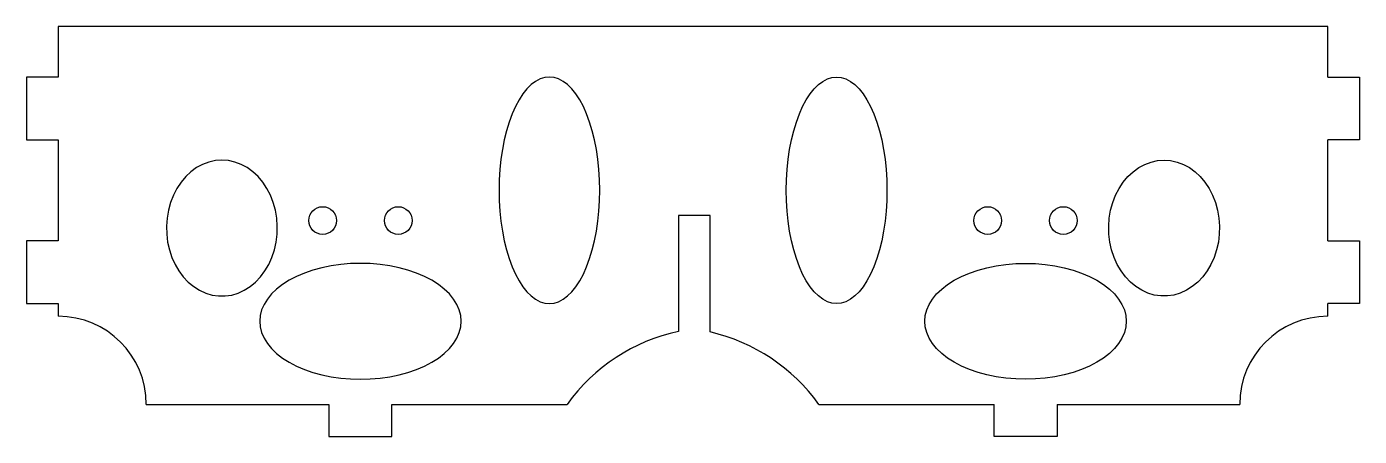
# Model space of a CAD drawing. Extents: x -2.65 to 2.65, y -0.88 to 0.75.
import ezdxf

# ---------------------------------------------------------------- set-up
doc = ezdxf.new("R2010")
doc.units = 0
doc.header["$MEASUREMENT"] = 0
doc.layers.get('0').update_dxf_attribs({"linetype": 'CONTINUOUS'})

msp = doc.modelspace()

# ---------------------------------------------------------------- linework, layer by layer
at = {"color": 7, "linetype": 'CONTINUOUS'}
for p, q in [((-2.52, 0.75), (-2.52, 0.55)), ((2.52, 0.75), (-2.52, 0.75)), ((2.52, 0.55), (2.52, 0.75)), ((-2.645, 0.55), (-2.645, 0.3)), ((-2.52, 0.55), (-2.645, 0.55)), ((2.52, 0.55), (2.645, 0.55)), ((2.645, 0.55), (2.645, 0.3)), ((-2.645, 0.3), (-2.52, 0.3)), ((-2.52, 0.3), (-2.52, -0.1)), ((2.645, 0.3), (2.52, 0.3)), ((2.52, -0.1), (2.52, 0.3)), ((0.0676, 0), (-0.0574, 0)), ((-0.0574, 0), (-0.0574, -0.46)), ((0.0676, -0.4623), (0.0676, 0)), ((-2.645, -0.1), (-2.645, -0.35)), ((-2.52, -0.1), (-2.645, -0.1)), ((2.52, -0.1), (2.645, -0.1)), ((2.645, -0.1), (2.645, -0.35)), ((-2.645, -0.35), (-2.52, -0.35)), ((-2.52, -0.35), (-2.52, -0.4)), ((2.645, -0.35), (2.52, -0.35)), ((2.52, -0.4), (2.52, -0.35)), ((-2.17, -0.75), (-1.445, -0.75)), ((-1.445, -0.75), (-1.445, -0.877)), ((-1.195, -0.75), (-0.5, -0.75)), ((-1.195, -0.877), (-1.195, -0.75)), ((0.5, -0.75), (1.195, -0.75)), ((1.195, -0.877), (1.195, -0.75)), ((1.445, -0.75), (2.17, -0.75)), ((1.445, -0.75), (1.445, -0.877)), ((-1.445, -0.877), (-1.195, -0.877)), ((1.445, -0.877), (1.195, -0.877))]:
    msp.add_line(p, q, dxfattribs=at)
at = {"color": 7, "linetype": 'CONTINUOUS', "flags": 128}
for points in [[(-0.57, 0.55), (-0.5885, 0.5481), (-0.6067, 0.5423), (-0.6247, 0.5328), (-0.6422, 0.5196), (-0.6591, 0.5028), (-0.6753, 0.4826), (-0.6905, 0.4591), (-0.7047, 0.4326), (-0.7178, 0.4032), (-0.7296, 0.3712), (-0.74, 0.3369), (-0.749, 0.3006), (-0.7565, 0.2626), (-0.7624, 0.2231), (-0.7666, 0.1827), (-0.7691, 0.1415), (-0.77, 0.1), (-0.7691, 0.0585), (-0.7666, 0.0173), (-0.7624, -0.0231), (-0.7565, -0.0626), (-0.749, -0.1006), (-0.74, -0.1369), (-0.7296, -0.1712), (-0.7178, -0.2032), (-0.7047, -0.2326), (-0.6905, -0.2591), (-0.6753, -0.2826), (-0.6591, -0.3028), (-0.6422, -0.3196), (-0.6247, -0.3328), (-0.6067, -0.3423), (-0.5885, -0.3481), (-0.57, -0.35), (-0.5515, -0.3481), (-0.5333, -0.3423), (-0.5153, -0.3328), (-0.4978, -0.3196), (-0.4809, -0.3028), (-0.4647, -0.2826), (-0.4495, -0.2591), (-0.4353, -0.2326), (-0.4222, -0.2032), (-0.4104, -0.1712), (-0.4, -0.1369), (-0.391, -0.1006), (-0.3835, -0.0626), (-0.3776, -0.0231), (-0.3734, 0.0173), (-0.3709, 0.0585), (-0.37, 0.1), (-0.3709, 0.1415), (-0.3734, 0.1827), (-0.3776, 0.2231), (-0.3835, 0.2626), (-0.391, 0.3006), (-0.4, 0.3369), (-0.4104, 0.3712), (-0.4222, 0.4032), (-0.4353, 0.4326), (-0.4495, 0.4591), (-0.4647, 0.4826), (-0.4809, 0.5028), (-0.4978, 0.5196), (-0.5153, 0.5328), (-0.5333, 0.5423), (-0.5515, 0.5481), (-0.57, 0.55)], [(0.57, 0.55), (0.5885, 0.5481), (0.6067, 0.5423), (0.6247, 0.5328), (0.6422, 0.5196), (0.6591, 0.5028), (0.6753, 0.4826), (0.6905, 0.4591), (0.7047, 0.4326), (0.7178, 0.4032), (0.7296, 0.3712), (0.74, 0.3369), (0.749, 0.3006), (0.7565, 0.2626), (0.7624, 0.2231), (0.7666, 0.1827), (0.7691, 0.1415), (0.77, 0.1), (0.7691, 0.0585), (0.7666, 0.0173), (0.7624, -0.0231), (0.7565, -0.0626), (0.749, -0.1006), (0.74, -0.1369), (0.7296, -0.1712), (0.7178, -0.2032), (0.7047, -0.2326), (0.6905, -0.2591), (0.6753, -0.2826), (0.6591, -0.3028), (0.6422, -0.3196), (0.6247, -0.3328), (0.6067, -0.3423), (0.5885, -0.3481), (0.57, -0.35), (0.5515, -0.3481), (0.5333, -0.3423), (0.5153, -0.3328), (0.4978, -0.3196), (0.4809, -0.3028), (0.4647, -0.2826), (0.4495, -0.2591), (0.4353, -0.2326), (0.4222, -0.2032), (0.4104, -0.1712), (0.4, -0.1369), (0.391, -0.1006), (0.3835, -0.0626), (0.3776, -0.0231), (0.3734, 0.0173), (0.3709, 0.0585), (0.37, 0.1), (0.3709, 0.1415), (0.3734, 0.1827), (0.3776, 0.2231), (0.3835, 0.2626), (0.391, 0.3006), (0.4, 0.3369), (0.4104, 0.3712), (0.4222, 0.4032), (0.4353, 0.4326), (0.4495, 0.4591), (0.4647, 0.4826), (0.4809, 0.5028), (0.4978, 0.5196), (0.5153, 0.5328), (0.5333, 0.5423), (0.5515, 0.5481), (0.57, 0.55)], [(-1.87, 0.22), (-1.896, 0.2181), (-1.9217, 0.2124), (-1.9466, 0.2031), (-1.9705, 0.1902), (-1.9929, 0.1739), (-2.0136, 0.1545), (-2.0323, 0.1322), (-2.0487, 0.1074), (-2.0627, 0.0804), (-2.0739, 0.0515), (-2.0822, 0.0212), (-2.0876, -0.0101), (-2.0899, -0.042), (-2.0891, -0.074), (-2.0853, -0.1056), (-2.0784, -0.1365), (-2.0686, -0.1661), (-2.056, -0.1941), (-2.0408, -0.2201), (-2.0232, -0.2437), (-2.0035, -0.2646), (-1.9819, -0.2825), (-1.9587, -0.2971), (-1.9343, -0.3082), (-1.9089, -0.3157), (-1.883, -0.3195), (-1.857, -0.3195), (-1.8311, -0.3157), (-1.8057, -0.3082), (-1.7813, -0.2971), (-1.7581, -0.2825), (-1.7365, -0.2646), (-1.7168, -0.2437), (-1.6992, -0.2201), (-1.684, -0.1941), (-1.6714, -0.1661), (-1.6616, -0.1365), (-1.6547, -0.1056), (-1.6509, -0.074), (-1.6501, -0.042), (-1.6524, -0.0101), (-1.6578, 0.0212), (-1.6661, 0.0515), (-1.6773, 0.0804), (-1.6913, 0.1074), (-1.7077, 0.1322), (-1.7264, 0.1545), (-1.7471, 0.1739), (-1.7695, 0.1902), (-1.7934, 0.2031), (-1.8183, 0.2124), (-1.844, 0.2181), (-1.87, 0.22)], [(1.87, 0.22), (1.896, 0.2181), (1.9217, 0.2124), (1.9466, 0.2031), (1.9705, 0.1902), (1.9929, 0.1739), (2.0136, 0.1545), (2.0323, 0.1322), (2.0487, 0.1074), (2.0627, 0.0804), (2.0739, 0.0515), (2.0822, 0.0212), (2.0876, -0.0101), (2.0899, -0.042), (2.0891, -0.074), (2.0853, -0.1056), (2.0784, -0.1365), (2.0686, -0.1661), (2.056, -0.1941), (2.0408, -0.2201), (2.0232, -0.2437), (2.0035, -0.2646), (1.9819, -0.2825), (1.9587, -0.2971), (1.9343, -0.3082), (1.9089, -0.3157), (1.883, -0.3195), (1.857, -0.3195), (1.8311, -0.3157), (1.8057, -0.3082), (1.7813, -0.2971), (1.7581, -0.2825), (1.7365, -0.2646), (1.7168, -0.2437), (1.6992, -0.2201), (1.684, -0.1941), (1.6714, -0.1661), (1.6616, -0.1365), (1.6547, -0.1056), (1.6509, -0.074), (1.6501, -0.042), (1.6524, -0.0101), (1.6578, 0.0212), (1.6661, 0.0515), (1.6773, 0.0804), (1.6913, 0.1074), (1.7077, 0.1322), (1.7264, 0.1545), (1.7471, 0.1739), (1.7695, 0.1902), (1.7934, 0.2031), (1.8183, 0.2124), (1.844, 0.2181), (1.87, 0.22)], [(-0.92, -0.42), (-0.9219, -0.3975), (-0.9277, -0.3751), (-0.9372, -0.3532), (-0.9504, -0.332), (-0.9672, -0.3116), (-0.9874, -0.2922), (-1.0108, -0.2741), (-1.0371, -0.2574), (-1.0662, -0.2422), (-1.0978, -0.2288), (-1.1314, -0.2172), (-1.1669, -0.2075), (-1.2039, -0.1999), (-1.2419, -0.1944), (-1.2808, -0.1911), (-1.32, -0.19), (-1.3592, -0.1911), (-1.398, -0.1944), (-1.4361, -0.1999), (-1.4731, -0.2075), (-1.5085, -0.2172), (-1.5422, -0.2288), (-1.5737, -0.2422), (-1.6028, -0.2574), (-1.6292, -0.2741), (-1.6526, -0.2922), (-1.6728, -0.3116), (-1.6895, -0.332), (-1.7028, -0.3532), (-1.7123, -0.3751), (-1.7181, -0.3975), (-1.72, -0.42), (-1.7181, -0.4425), (-1.7123, -0.4649), (-1.7028, -0.4868), (-1.6895, -0.508), (-1.6728, -0.5284), (-1.6526, -0.5478), (-1.6292, -0.5659), (-1.6028, -0.5826), (-1.5737, -0.5978), (-1.5422, -0.6112), (-1.5085, -0.6228), (-1.4731, -0.6325), (-1.4361, -0.6401), (-1.398, -0.6456), (-1.3592, -0.6489), (-1.32, -0.65), (-1.2808, -0.6489), (-1.2419, -0.6456), (-1.2039, -0.6401), (-1.1669, -0.6325), (-1.1314, -0.6228), (-1.0978, -0.6112), (-1.0662, -0.5978), (-1.0371, -0.5826), (-1.0108, -0.5659), (-0.9874, -0.5478), (-0.9672, -0.5284), (-0.9504, -0.508), (-0.9372, -0.4868), (-0.9277, -0.4649), (-0.9219, -0.4425), (-0.92, -0.42)], [(0.92, -0.42), (0.9219, -0.3975), (0.9277, -0.3751), (0.9372, -0.3532), (0.9504, -0.332), (0.9672, -0.3116), (0.9874, -0.2922), (1.0108, -0.2741), (1.0371, -0.2574), (1.0662, -0.2422), (1.0978, -0.2288), (1.1314, -0.2172), (1.1669, -0.2075), (1.2039, -0.1999), (1.2419, -0.1944), (1.2808, -0.1911), (1.32, -0.19), (1.3592, -0.1911), (1.398, -0.1944), (1.4361, -0.1999), (1.4731, -0.2075), (1.5085, -0.2172), (1.5422, -0.2288), (1.5737, -0.2422), (1.6028, -0.2574), (1.6292, -0.2741), (1.6526, -0.2922), (1.6728, -0.3116), (1.6895, -0.332), (1.7028, -0.3532), (1.7123, -0.3751), (1.7181, -0.3975), (1.72, -0.42), (1.7181, -0.4425), (1.7123, -0.4649), (1.7028, -0.4868), (1.6895, -0.508), (1.6728, -0.5284), (1.6526, -0.5478), (1.6292, -0.5659), (1.6028, -0.5826), (1.5737, -0.5978), (1.5422, -0.6112), (1.5085, -0.6228), (1.4731, -0.6325), (1.4361, -0.6401), (1.398, -0.6456), (1.3592, -0.6489), (1.32, -0.65), (1.2808, -0.6489), (1.2419, -0.6456), (1.2039, -0.6401), (1.1669, -0.6325), (1.1314, -0.6228), (1.0978, -0.6112), (1.0662, -0.5978), (1.0371, -0.5826), (1.0108, -0.5659), (0.9874, -0.5478), (0.9672, -0.5284), (0.9504, -0.508), (0.9372, -0.4868), (0.9277, -0.4649), (0.9219, -0.4425), (0.92, -0.42)]]:
    msp.add_lwpolyline(points, dxfattribs=at)
at = {"color": 7, "linetype": 'CONTINUOUS'}
for centre in [(-1.47, -0.02), (-1.17, -0.02), (1.17, -0.02), (1.47, -0.02)]:
    msp.add_circle(centre, 0.055, dxfattribs=at)
for centre, radius, start, end in [((-2.52, -0.75), 0.35, 0, 90), ((2.52, -0.75), 0.35, 90, 180), ((0.0981, -1.1802), 0.7367, 102.1814, 144.2757), ((-0.0981, -1.1802), 0.7367, 35.7243, 76.9989)]:
    msp.add_arc(centre, radius, start, end, dxfattribs=at)

doc.saveas('drawing.dxf')
